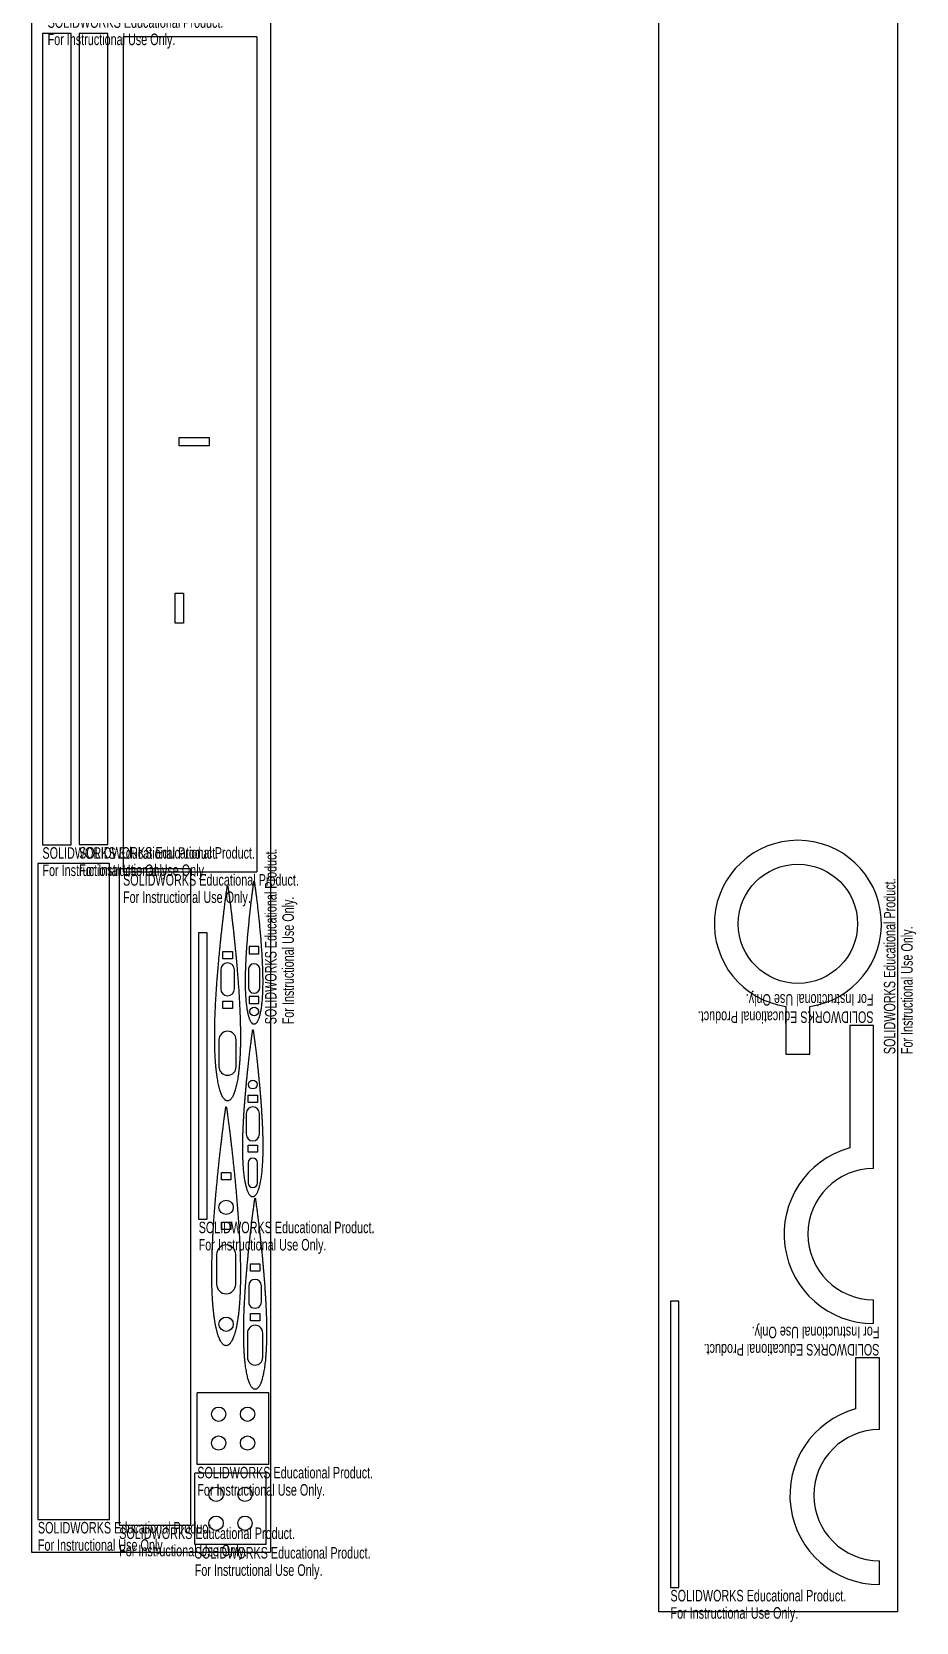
# Model space of a CAD drawing. Header units: millimetres. Extents: x -1702 to 479, y -1262 to 17.
# Drawn here: x -1702 to -1332, y -1130 to -463 of the extents above; entities that cross this region are included whole.
import ezdxf

# ---------------------------------------------------------------- set-up
doc = ezdxf.new("R2010")
doc.units = ezdxf.units.MM
doc.styles.add('SLDTEXTSTYLE0', font='TXT', dxfattribs={"width": 0.7})

# ---------------------------------------------------------------- blocks, each defined once
blk = doc.blocks.new('Back-Support')
at = {"color": 7, "linetype": 'Continuous', "lineweight": 25}
for p, q in [((-34.64, 5), (-54.64, 5)), ((-54.64, 5), (-54.64, -5)), ((-54.64, -5), (-34.64, -5))]:
    blk.add_line(p, q, dxfattribs=at)
blk.add_circle((0, 0), 25, dxfattribs=at)
blk.add_arc((0, 0), 35, 188.21321, 171.78679, dxfattribs=at)
at = {"color": 7, "linetype": 'Continuous', "char_height": 4.8336, "attachment_point": 1, "style": 'SLDTEXTSTYLE0'}
for s, insert in [('SOLIDWORKS Educational Product.', (-54.64, -36.02)), ('For Instructional Use Only.', (-54.64, -43.27))]:
    blk.add_mtext(s, dxfattribs=dict(at, insert=insert))
blk = doc.blocks.new('Fixed-Mechanism-Arm')
at = {"color": 7, "linetype": 'Continuous', "lineweight": 25}
for p, q in [((-5, 85), (-5, 75)), ((-5, 20), (-5, -10)), ((5, -10), (5, 11.36)), ((-5, -10), (5, -10))]:
    blk.add_line(p, q, dxfattribs=at)
for radius, start in [(37.5, 285.46601), (27.5, 270)]:
    blk.add_arc((-5, 47.5), radius, start, 90, dxfattribs=at)
at = {"color": 7, "linetype": 'Continuous', "char_height": 4.8336, "attachment_point": 1, "style": 'SLDTEXTSTYLE0'}
for s, insert in [('SOLIDWORKS Educational Product.', (-5, -11.02)), ('For Instructional Use Only.', (-5, -18.27))]:
    blk.add_mtext(s, dxfattribs=dict(at, insert=insert))
blk = doc.blocks.new('Fuselage-Panel-Left')
at = {"color": 7, "linetype": 'Continuous', "lineweight": 25}
for p, q in [((28, 175), (-28, 175)), ((-28, 175), (-28, -175)), ((28, 175), (28, -175)), ((-4.46, 7), (8.04, 7)), ((-4.46, 3.5), (-4.46, 7)), ((8.04, 7), (8.04, 3.5)), ((8.04, 3.5), (-4.46, 3.5)), ((-6.19, -70.81), (-6.19, -58.31)), ((-6.19, -58.31), (-2.69, -58.31)), ((-2.69, -58.31), (-2.69, -70.81)), ((-2.69, -70.81), (-6.19, -70.81)), ((-28, -175), (28, -175))]:
    blk.add_line(p, q, dxfattribs=at)
at = {"color": 7, "linetype": 'Continuous', "char_height": 4.8336, "attachment_point": 1, "style": 'SLDTEXTSTYLE0'}
for s, insert in [('SOLIDWORKS Educational Product.', (-28, -176.02)), ('For Instructional Use Only.', (-28, -183.27))]:
    blk.add_mtext(s, dxfattribs=dict(at, insert=insert))
blk = doc.blocks.new('Movable-Mechanism-Arm')
at = {"color": 7, "linetype": 'Continuous', "lineweight": 25}
for p, q in [((-5, 100), (-5, 90)), ((-5, 35), (-5, -25)), ((5, -25), (5, 26.36)), ((-5, -25), (5, -25))]:
    blk.add_line(p, q, dxfattribs=at)
for radius, start in [(37.5, 285.46601), (27.5, 270)]:
    blk.add_arc((-5, 62.5), radius, start, 90, dxfattribs=at)
at = {"color": 7, "linetype": 'Continuous', "char_height": 4.8336, "attachment_point": 1, "style": 'SLDTEXTSTYLE0'}
for s, insert in [('SOLIDWORKS Educational Product.', (-5, -26.02)), ('For Instructional Use Only.', (-5, -33.27))]:
    blk.add_mtext(s, dxfattribs=dict(at, insert=insert))
blk = doc.blocks.new('Nose-Bulkhead')
at = {"color": 7, "linetype": 'Continuous', "lineweight": 25}
for p, q in [((15, 15), (-15, 15)), ((-15, -15), (-15, 15)), ((15, -15), (15, 15)), ((15, -15), (-15, -15))]:
    blk.add_line(p, q, dxfattribs=at)
for centre in [(-6.05, 6.05), (6.05, 6.05), (-6.05, -6.05), (6.05, -6.05)]:
    blk.add_circle(centre, 3, dxfattribs=at)
at = {"color": 7, "linetype": 'Continuous', "char_height": 4.8336, "attachment_point": 1, "style": 'SLDTEXTSTYLE0'}
for s, insert in [('SOLIDWORKS Educational Product.', (-15, -16.02)), ('For Instructional Use Only.', (-15, -23.27))]:
    blk.add_mtext(s, dxfattribs=dict(at, insert=insert))
blk = doc.blocks.new('Tail-Panel')
at = {"color": 7, "linetype": 'Continuous', "lineweight": 25}
for p, q in [((15, 137.5), (-15, 137.5)), ((-15, 137.5), (-15, -137.5)), ((15, -137.5), (15, 137.5)), ((-15, -137.5), (15, -137.5))]:
    blk.add_line(p, q, dxfattribs=at)
at = {"color": 7, "linetype": 'Continuous', "char_height": 4.8336, "attachment_point": 1, "style": 'SLDTEXTSTYLE0'}
for s, insert in [('SOLIDWORKS Educational Product.', (-15, -138.52)), ('For Instructional Use Only.', (-15, -145.77))]:
    blk.add_mtext(s, dxfattribs=dict(at, insert=insert))
blk = doc.blocks.new('VT (Entity_0)')
at = {"color": 7, "linetype": 'Continuous', "lineweight": 25}
for p, q in [((38.25, 4), (25.75, 4)), ((48.72, 2), (51.72, 2)), ((48.72, -2), (48.72, 2)), ((51.72, 2), (51.72, -2)), ((69.58, 2), (72.58, 2)), ((69.58, -2), (69.58, 2)), ((72.58, 2), (72.58, -2)), ((25.75, -4), (38.25, -4)), ((51.72, -2), (48.72, -2)), ((72.58, -2), (69.58, -2))]:
    blk.add_line(p, q, dxfattribs=at)
for centre in [(9, 0), (58, 0)]:
    blk.add_circle(centre, 3, dxfattribs=at)
for centre, start, end in [((25.75, 0), 90, 270), ((38.25, 0), 270, 90)]:
    blk.add_arc(centre, 4, start, end, dxfattribs=at)
blk.add_open_spline([(0, 0), (0, -0.14), (0.04, -0.44), (0.23, -0.87), (0.53, -1.28), (0.94, -1.67), (1.47, -2.06), (2.11, -2.43), (2.86, -2.79), (3.72, -3.13), (4.68, -3.47), (5.76, -3.78), (6.93, -4.08), (8.21, -4.36), (9.58, -4.62), (11.04, -4.86), (12.6, -5.07), (14.25, -5.27), (15.97, -5.44), (17.78, -5.6), (19.66, -5.72), (21.62, -5.83), (23.64, -5.91), (25.72, -5.96), (27.86, -6), (30.05, -6.01), (32.28, -5.99), (34.56, -5.96), (36.88, -5.91), (39.22, -5.83), (41.59, -5.74), (43.98, -5.63), (46.38, -5.51), (48.79, -5.37), (51.21, -5.22), (53.62, -5.05), (56.02, -4.88), (58.41, -4.69), (60.78, -4.5), (63.13, -4.3), (65.44, -4.09), (67.72, -3.88), (69.95, -3.67), (72.14, -3.45), (74.28, -3.24), (76.36, -3.02), (78.38, -2.8), (80.33, -2.59), (82.22, -2.38), (84.02, -2.17), (85.75, -1.96), (87.4, -1.77), (88.95, -1.58), (90.42, -1.4), (91.79, -1.22), (93.07, -1.06), (94.24, -0.91), (95.31, -0.77), (96.27, -0.64), (97.13, -0.52), (97.88, -0.42), (98.51, -0.33), (99.03, -0.26), (99.44, -0.2), (99.73, -0.17), (99.9, -0.13), (100.07, -0.14), (100.07, 0.14), (99.9, 0.13), (99.73, 0.17), (99.44, 0.2), (99.03, 0.26), (98.51, 0.33), (97.88, 0.42), (97.13, 0.52), (96.27, 0.64), (95.31, 0.77), (94.24, 0.91), (93.07, 1.06), (91.79, 1.22), (90.42, 1.4), (88.95, 1.58), (87.4, 1.77), (85.75, 1.96), (84.02, 2.17), (82.22, 2.38), (80.33, 2.59), (78.38, 2.8), (76.36, 3.02), (74.28, 3.24), (72.14, 3.45), (69.95, 3.67), (67.72, 3.88), (65.44, 4.09), (63.13, 4.3), (60.78, 4.5), (58.41, 4.69), (56.02, 4.88), (53.62, 5.05), (51.21, 5.22), (48.79, 5.37), (46.38, 5.51), (43.98, 5.63), (41.59, 5.74), (39.22, 5.83), (36.88, 5.91), (34.56, 5.96), (32.28, 5.99), (30.05, 6.01), (27.86, 6), (25.72, 5.96), (23.64, 5.91), (21.62, 5.83), (19.66, 5.72), (17.78, 5.6), (15.97, 5.44), (14.25, 5.27), (12.6, 5.07), (11.04, 4.86), (9.58, 4.62), (8.21, 4.36), (6.93, 4.08), (5.76, 3.78), (4.68, 3.47), (3.72, 3.13), (2.86, 2.79), (2.11, 2.43), (1.47, 2.06), (0.94, 1.67), (0.53, 1.28), (0.23, 0.87), (0.04, 0.44), (0, 0.14), (0, 0)], degree=3, knots=[0, 0, 0, 0, 0.002106, 0.004321, 0.006773, 0.009557, 0.012734, 0.016343, 0.020406, 0.024934, 0.029933, 0.035402, 0.041337, 0.047732, 0.054575, 0.061857, 0.069565, 0.077682, 0.086195, 0.095084, 0.104333, 0.113922, 0.123829, 0.134035, 0.144516, 0.155249, 0.16621, 0.177376, 0.18872, 0.200217, 0.21184, 0.223563, 0.235359, 0.2472, 0.259058, 0.270907, 0.282718, 0.294465, 0.306118, 0.317651, 0.329037, 0.340249, 0.35126, 0.362045, 0.372579, 0.382836, 0.392793, 0.402425, 0.411711, 0.420628, 0.429156, 0.437273, 0.444962, 0.452203, 0.458979, 0.465275, 0.471075, 0.476366, 0.481134, 0.485369, 0.48906, 0.492198, 0.494776, 0.496788, 0.498228, 0.499094, 0.499383, 0.500617, 0.500906, 0.501772, 0.503212, 0.505224, 0.507802, 0.51094, 0.514631, 0.518866, 0.523634, 0.528925, 0.534725, 0.541021, 0.547797, 0.555038, 0.562727, 0.570844, 0.579372, 0.588289, 0.597575, 0.607207, 0.617164, 0.627421, 0.637955, 0.64874, 0.659751, 0.670963, 0.682349, 0.693882, 0.705535, 0.717282, 0.729093, 0.740942, 0.7528, 0.764641, 0.776437, 0.78816, 0.799783, 0.81128, 0.822624, 0.83379, 0.844751, 0.855484, 0.865965, 0.876171, 0.886078, 0.895667, 0.904916, 0.913805, 0.922318, 0.930435, 0.938143, 0.945425, 0.952268, 0.958663, 0.964598, 0.970067, 0.975066, 0.979594, 0.983657, 0.987266, 0.990443, 0.993227, 0.995679, 0.997894, 1, 1, 1, 1], dxfattribs=at)
blk = doc.blocks.new('VT (Entity_1)')
at = {"color": 7, "linetype": 'Continuous', "lineweight": 25}
for p, q in [((35.56, 3.6), (24.31, 3.6)), ((48.72, 2), (51.72, 2)), ((48.72, -2), (48.72, 2)), ((51.72, 2), (51.72, -2)), ((64.98, 2.84), (56.91, 2.84)), ((69.58, 2), (72.58, 2)), ((69.58, -2), (69.58, 2)), ((72.58, 2), (72.58, -2)), ((24.31, -3.6), (35.56, -3.6)), ((51.72, -2), (48.72, -2)), ((56.91, -2.84), (64.98, -2.84)), ((72.58, -2), (69.58, -2))]:
    blk.add_line(p, q, dxfattribs=at)
for centre, radius, start, end in [((24.31, 0), 3.6, 90, 270), ((35.56, 0), 3.6, 270, 90), ((56.91, 0), 2.84, 90, 270), ((64.98, 0), 2.84, 270, 90)]:
    blk.add_arc(centre, radius, start, end, dxfattribs=at)
blk.add_open_spline([(10.01, 0), (10.01, -0.13), (10.04, -0.39), (10.21, -0.78), (10.48, -1.15), (10.85, -1.51), (11.33, -1.85), (11.9, -2.19), (12.58, -2.51), (13.35, -2.82), (14.22, -3.12), (15.19, -3.4), (16.24, -3.67), (17.39, -3.92), (18.63, -4.15), (19.95, -4.37), (21.35, -4.57), (22.83, -4.74), (24.38, -4.9), (26.01, -5.04), (27.7, -5.15), (29.46, -5.24), (31.28, -5.32), (33.15, -5.37), (35.08, -5.4), (37.05, -5.4), (39.06, -5.39), (41.11, -5.36), (43.19, -5.32), (45.3, -5.25), (47.44, -5.17), (49.59, -5.07), (51.75, -4.96), (53.92, -4.83), (56.09, -4.7), (58.26, -4.55), (60.43, -4.39), (62.58, -4.22), (64.71, -4.05), (66.82, -3.87), (68.9, -3.68), (70.95, -3.5), (72.96, -3.3), (74.93, -3.11), (76.86, -2.91), (78.73, -2.72), (80.55, -2.52), (82.31, -2.33), (84, -2.14), (85.63, -1.95), (87.18, -1.77), (88.66, -1.59), (90.06, -1.42), (91.38, -1.26), (92.62, -1.1), (93.76, -0.95), (94.82, -0.82), (95.78, -0.69), (96.65, -0.57), (97.42, -0.47), (98.09, -0.38), (98.66, -0.3), (99.13, -0.24), (99.5, -0.18), (99.76, -0.15), (99.91, -0.12), (100.07, -0.12), (100.07, 0.12), (99.91, 0.12), (99.76, 0.15), (99.5, 0.18), (99.13, 0.24), (98.66, 0.3), (98.09, 0.38), (97.42, 0.47), (96.65, 0.57), (95.78, 0.69), (94.82, 0.82), (93.76, 0.95), (92.62, 1.1), (91.38, 1.26), (90.06, 1.42), (88.66, 1.59), (87.18, 1.77), (85.63, 1.95), (84, 2.14), (82.31, 2.33), (80.55, 2.52), (78.73, 2.72), (76.86, 2.91), (74.93, 3.11), (72.96, 3.3), (70.95, 3.5), (68.9, 3.68), (66.82, 3.87), (64.71, 4.05), (62.58, 4.22), (60.43, 4.39), (58.26, 4.55), (56.09, 4.7), (53.92, 4.83), (51.75, 4.96), (49.59, 5.07), (47.44, 5.17), (45.3, 5.25), (43.19, 5.32), (41.11, 5.36), (39.06, 5.39), (37.05, 5.4), (35.08, 5.4), (33.15, 5.37), (31.28, 5.32), (29.46, 5.24), (27.7, 5.15), (26.01, 5.04), (24.38, 4.9), (22.83, 4.74), (21.35, 4.57), (19.95, 4.37), (18.63, 4.15), (17.39, 3.92), (16.24, 3.67), (15.19, 3.4), (14.22, 3.12), (13.35, 2.82), (12.58, 2.51), (11.9, 2.19), (11.33, 1.85), (10.85, 1.51), (10.48, 1.15), (10.21, 0.78), (10.04, 0.39), (10.01, 0.13), (10.01, 0)], degree=3, knots=[0, 0, 0, 0, 0.002106, 0.004321, 0.006773, 0.009557, 0.012734, 0.016343, 0.020406, 0.024934, 0.029933, 0.035402, 0.041337, 0.047732, 0.054575, 0.061857, 0.069565, 0.077682, 0.086195, 0.095084, 0.104333, 0.113922, 0.123829, 0.134035, 0.144516, 0.155249, 0.16621, 0.177376, 0.18872, 0.200217, 0.21184, 0.223563, 0.235359, 0.2472, 0.259058, 0.270907, 0.282718, 0.294465, 0.306118, 0.317651, 0.329037, 0.340249, 0.35126, 0.362045, 0.372579, 0.382836, 0.392793, 0.402425, 0.411711, 0.420628, 0.429156, 0.437273, 0.444962, 0.452203, 0.458979, 0.465275, 0.471075, 0.476366, 0.481134, 0.485369, 0.48906, 0.492198, 0.494776, 0.496788, 0.498228, 0.499094, 0.499383, 0.500617, 0.500906, 0.501772, 0.503212, 0.505224, 0.507802, 0.51094, 0.514631, 0.518866, 0.523634, 0.528925, 0.534725, 0.541021, 0.547797, 0.555038, 0.562727, 0.570844, 0.579372, 0.588289, 0.597575, 0.607207, 0.617164, 0.627421, 0.637955, 0.64874, 0.659751, 0.670963, 0.682349, 0.693882, 0.705535, 0.717282, 0.729093, 0.740942, 0.7528, 0.764641, 0.776437, 0.78816, 0.799783, 0.81128, 0.822624, 0.83379, 0.844751, 0.855484, 0.865965, 0.876171, 0.886078, 0.895667, 0.904916, 0.913805, 0.922318, 0.930435, 0.938143, 0.945425, 0.952268, 0.958663, 0.964598, 0.970067, 0.975066, 0.979594, 0.983657, 0.987266, 0.990443, 0.993227, 0.995679, 0.997894, 1, 1, 1, 1], dxfattribs=at)
blk = doc.blocks.new('VT (Entity_2)')
at = {"color": 7, "linetype": 'Continuous', "lineweight": 25}
for p, q in [((43.63, 3.2), (33.37, 3.2)), ((48.72, 2), (51.72, 2)), ((48.72, -2), (48.72, 2)), ((51.72, 2), (51.72, -2)), ((63.4, 2.66), (56.66, 2.66)), ((69.58, 2), (72.58, 2)), ((69.58, -2), (69.58, 2)), ((72.58, 2), (72.58, -2)), ((33.37, -3.2), (43.63, -3.2)), ((51.72, -2), (48.72, -2)), ((56.66, -2.66), (63.4, -2.66)), ((72.58, -2), (69.58, -2))]:
    blk.add_line(p, q, dxfattribs=at)
for centre, radius, start, end in [((33.37, 0), 3.2, 90, 270), ((43.63, 0), 3.2, 270, 90), ((56.66, 0), 2.66, 90.00043, 270.00043), ((63.4, 0), 2.66, 270.00043, 90.00043)]:
    blk.add_arc(centre, radius, start, end, dxfattribs=at)
blk.add_open_spline([(20.01, 0), (20.01, -0.12), (20.04, -0.35), (20.19, -0.69), (20.43, -1.02), (20.77, -1.34), (21.19, -1.65), (21.7, -1.94), (22.3, -2.23), (22.99, -2.51), (23.76, -2.77), (24.62, -3.02), (25.56, -3.26), (26.58, -3.48), (27.67, -3.69), (28.85, -3.88), (30.09, -4.06), (31.41, -4.22), (32.79, -4.36), (34.24, -4.48), (35.74, -4.58), (37.31, -4.66), (38.92, -4.72), (40.59, -4.77), (42.3, -4.8), (44.05, -4.8), (45.84, -4.79), (47.66, -4.77), (49.51, -4.73), (51.39, -4.67), (53.28, -4.59), (55.19, -4.51), (57.12, -4.41), (59.05, -4.3), (60.98, -4.17), (62.91, -4.04), (64.83, -3.9), (66.74, -3.75), (68.64, -3.6), (70.51, -3.44), (72.36, -3.28), (74.18, -3.11), (75.97, -2.94), (77.73, -2.76), (79.44, -2.59), (81.1, -2.41), (82.72, -2.24), (84.28, -2.07), (85.78, -1.9), (87.23, -1.73), (88.61, -1.57), (89.93, -1.41), (91.17, -1.26), (92.35, -1.12), (93.44, -0.98), (94.46, -0.85), (95.4, -0.73), (96.26, -0.61), (97.03, -0.51), (97.71, -0.42), (98.31, -0.34), (98.82, -0.27), (99.24, -0.21), (99.56, -0.16), (99.79, -0.14), (99.93, -0.11), (100.07, -0.11), (100.07, 0.11), (99.93, 0.11), (99.79, 0.13), (99.56, 0.16), (99.24, 0.21), (98.82, 0.27), (98.31, 0.34), (97.71, 0.42), (97.03, 0.51), (96.26, 0.61), (95.4, 0.73), (94.46, 0.85), (93.44, 0.98), (92.35, 1.12), (91.17, 1.26), (89.93, 1.41), (88.61, 1.57), (87.23, 1.73), (85.78, 1.9), (84.28, 2.07), (82.72, 2.24), (81.1, 2.41), (79.44, 2.59), (77.73, 2.76), (75.97, 2.94), (74.18, 3.11), (72.36, 3.28), (70.51, 3.44), (68.64, 3.6), (66.74, 3.75), (64.83, 3.9), (62.91, 4.04), (60.98, 4.17), (59.05, 4.3), (57.12, 4.41), (55.19, 4.51), (53.28, 4.59), (51.39, 4.67), (49.51, 4.73), (47.66, 4.77), (45.84, 4.79), (44.05, 4.8), (42.3, 4.8), (40.59, 4.77), (38.92, 4.72), (37.31, 4.66), (35.74, 4.58), (34.24, 4.48), (32.79, 4.36), (31.41, 4.22), (30.09, 4.06), (28.85, 3.88), (27.67, 3.69), (26.58, 3.48), (25.56, 3.26), (24.62, 3.02), (23.76, 2.77), (22.99, 2.51), (22.3, 2.23), (21.7, 1.94), (21.19, 1.65), (20.77, 1.34), (20.43, 1.02), (20.19, 0.69), (20.04, 0.35), (20.01, 0.12), (20.01, 0)], degree=3, knots=[0, 0, 0, 0, 0.002106, 0.004321, 0.006773, 0.009557, 0.012734, 0.016343, 0.020406, 0.024934, 0.029933, 0.035402, 0.041337, 0.047732, 0.054575, 0.061857, 0.069565, 0.077682, 0.086195, 0.095084, 0.104333, 0.113922, 0.123829, 0.134035, 0.144516, 0.155249, 0.16621, 0.177376, 0.18872, 0.200217, 0.21184, 0.223563, 0.235359, 0.2472, 0.259058, 0.270907, 0.282718, 0.294465, 0.306118, 0.317651, 0.329037, 0.340249, 0.35126, 0.362045, 0.372579, 0.382836, 0.392793, 0.402425, 0.411711, 0.420628, 0.429156, 0.437273, 0.444962, 0.452203, 0.458979, 0.465275, 0.471075, 0.476366, 0.481134, 0.485369, 0.48906, 0.492198, 0.494776, 0.496788, 0.498228, 0.499094, 0.499383, 0.500617, 0.500906, 0.501772, 0.503212, 0.505224, 0.507802, 0.51094, 0.514631, 0.518866, 0.523634, 0.528925, 0.534725, 0.541021, 0.547797, 0.555038, 0.562727, 0.570844, 0.579372, 0.588289, 0.597575, 0.607207, 0.617164, 0.627421, 0.637955, 0.64874, 0.659751, 0.670963, 0.682349, 0.693882, 0.705535, 0.717282, 0.729093, 0.740942, 0.7528, 0.764641, 0.776437, 0.78816, 0.799783, 0.81128, 0.822624, 0.83379, 0.844751, 0.855484, 0.865965, 0.876171, 0.886078, 0.895667, 0.904916, 0.913805, 0.922318, 0.930435, 0.938143, 0.945425, 0.952268, 0.958663, 0.964598, 0.970067, 0.975066, 0.979594, 0.983657, 0.987266, 0.990443, 0.993227, 0.995679, 0.997894, 1, 1, 1, 1], dxfattribs=at)
blk = doc.blocks.new('VT (Entity_3)')
at = {"color": 7, "linetype": 'Continuous', "lineweight": 25}
for p, q in [((44.33, 2), (35.85, 2)), ((48.72, 2), (51.72, 2)), ((48.72, -2), (48.72, 2)), ((51.72, 2), (51.72, -2)), ((64.95, 2.8), (56.27, 2.8)), ((69.58, 2), (72.58, 2)), ((69.58, -2), (69.58, 2)), ((72.58, 2), (72.58, -2)), ((35.85, -1.9), (44.33, -1.9)), ((51.72, -2), (48.72, -2)), ((56.27, -2.8), (64.95, -2.8)), ((72.58, -2), (69.58, -2))]:
    blk.add_line(p, q, dxfattribs=at)
blk.add_circle((77.06, 0.05), 1.82, dxfattribs=at)
for centre, radius, start, end in [((35.85, 0.05), 1.95, 90, 270), ((44.33, 0.05), 1.95, 270, 90), ((56.27, 0), 2.8, 90, 270), ((64.95, 0), 2.8, 270, 90)]:
    blk.add_arc(centre, radius, start, end, dxfattribs=at)
blk.add_open_spline([(30.02, 0.05), (30.02, -0.05), (30.04, -0.26), (30.17, -0.56), (30.38, -0.85), (30.68, -1.12), (31.04, -1.39), (31.49, -1.65), (32.02, -1.91), (32.62, -2.15), (33.29, -2.38), (34.04, -2.6), (34.86, -2.81), (35.76, -3.01), (36.72, -3.19), (37.74, -3.36), (38.83, -3.51), (39.98, -3.65), (41.19, -3.78), (42.46, -3.88), (43.78, -3.97), (45.14, -4.05), (46.56, -4.11), (48.01, -4.15), (49.51, -4.17), (51.04, -4.18), (52.61, -4.18), (54.2, -4.15), (55.82, -4.12), (57.46, -4.07), (59.12, -4.01), (60.8, -3.93), (62.48, -3.85), (64.17, -3.75), (65.86, -3.65), (67.55, -3.54), (69.23, -3.42), (70.9, -3.29), (72.56, -3.16), (74.2, -3.02), (75.82, -2.88), (77.41, -2.73), (78.98, -2.58), (80.51, -2.43), (82.01, -2.28), (83.47, -2.13), (84.88, -1.98), (86.25, -1.83), (87.57, -1.69), (88.83, -1.54), (90.04, -1.4), (91.19, -1.27), (92.28, -1.14), (93.31, -1.01), (94.27, -0.89), (95.16, -0.78), (95.98, -0.67), (96.73, -0.57), (97.41, -0.48), (98.01, -0.4), (98.53, -0.33), (98.97, -0.27), (99.34, -0.22), (99.62, -0.18), (99.83, -0.16), (99.95, -0.13), (100.07, -0.14), (100.07, 0.05), (99.95, 0.05), (99.83, 0.08), (99.62, 0.1), (99.34, 0.14), (98.97, 0.19), (98.53, 0.26), (98.01, 0.33), (97.41, 0.41), (96.73, 0.5), (95.98, 0.6), (95.16, 0.71), (94.27, 0.82), (93.31, 0.95), (92.29, 1.07), (91.2, 1.21), (90.04, 1.35), (88.84, 1.49), (87.57, 1.64), (86.25, 1.79), (84.89, 1.94), (83.47, 2.09), (82.02, 2.25), (80.52, 2.4), (78.99, 2.56), (77.42, 2.71), (75.83, 2.86), (74.21, 3), (72.57, 3.14), (70.91, 3.28), (69.24, 3.41), (67.55, 3.54), (65.87, 3.66), (64.18, 3.77), (62.49, 3.86), (60.81, 3.95), (59.13, 4.03), (57.48, 4.1), (55.83, 4.15), (54.21, 4.19), (52.62, 4.22), (51.05, 4.23), (49.52, 4.22), (48.03, 4.2), (46.57, 4.16), (45.15, 4.11), (43.79, 4.04), (42.47, 3.95), (41.2, 3.85), (39.99, 3.73), (38.84, 3.59), (37.75, 3.44), (36.72, 3.27), (35.76, 3.09), (34.87, 2.9), (34.05, 2.69), (33.3, 2.47), (32.62, 2.24), (32.02, 2), (31.5, 1.75), (31.05, 1.49), (30.68, 1.22), (30.39, 0.94), (30.18, 0.66), (30.05, 0.36), (30.02, 0.15), (30.02, 0.05)], degree=3, knots=[0, 0, 0, 0, 0.002106, 0.004321, 0.006773, 0.009557, 0.012734, 0.016343, 0.020406, 0.024934, 0.029933, 0.035402, 0.041337, 0.047732, 0.054575, 0.061857, 0.069565, 0.077682, 0.086195, 0.095084, 0.104333, 0.113922, 0.123829, 0.134035, 0.144516, 0.155249, 0.16621, 0.177376, 0.18872, 0.200217, 0.21184, 0.223563, 0.235359, 0.2472, 0.259058, 0.270907, 0.282718, 0.294465, 0.306118, 0.317651, 0.329037, 0.340249, 0.35126, 0.362045, 0.372579, 0.382836, 0.392793, 0.402425, 0.411711, 0.420628, 0.429156, 0.437273, 0.444962, 0.452203, 0.458979, 0.465275, 0.471075, 0.476366, 0.481134, 0.485369, 0.48906, 0.492198, 0.494776, 0.496788, 0.498228, 0.499094, 0.499383, 0.500617, 0.500906, 0.501772, 0.503212, 0.505224, 0.507802, 0.51094, 0.514631, 0.518866, 0.523634, 0.528925, 0.534725, 0.541021, 0.547797, 0.555038, 0.562727, 0.570844, 0.579372, 0.588289, 0.597575, 0.607207, 0.617164, 0.627421, 0.637955, 0.64874, 0.659751, 0.670963, 0.682349, 0.693882, 0.705535, 0.717282, 0.729093, 0.740942, 0.7528, 0.764641, 0.776437, 0.78816, 0.799783, 0.81128, 0.822624, 0.83379, 0.844751, 0.855484, 0.865965, 0.876171, 0.886078, 0.895667, 0.904916, 0.913805, 0.922318, 0.930435, 0.938143, 0.945425, 0.952268, 0.958663, 0.964598, 0.970067, 0.975066, 0.979594, 0.983657, 0.987266, 0.990443, 0.993227, 0.995679, 0.997894, 1, 1, 1, 1], dxfattribs=at)
blk = doc.blocks.new('VT (Entity_4)')
at = {"color": 7, "linetype": 'Continuous', "lineweight": 25}
for p, q in [((48.72, 2), (48.72, -2)), ((51.72, 2), (48.72, 2)), ((51.72, -2), (51.72, 2)), ((62.97, 2.4), (55.47, 2.4)), ((69.58, 2), (69.58, -2)), ((72.58, 2), (69.58, 2)), ((72.58, -2), (72.58, 2)), ((48.72, -2), (51.72, -2)), ((55.47, -2.4), (62.97, -2.4)), ((69.58, -2), (72.58, -2))]:
    blk.add_line(p, q, dxfattribs=at)
blk.add_circle((45.42, 0), 1.8, dxfattribs=at)
for centre, start, end in [((55.47, 0), 90, 270), ((62.97, 0), 270, 90)]:
    blk.add_arc(centre, 2.4, start, end, dxfattribs=at)
blk.add_open_spline([(40.02, 0), (40.02, -0.09), (40.05, -0.26), (40.16, -0.52), (40.34, -0.77), (40.59, -1), (40.9, -1.24), (41.29, -1.46), (41.74, -1.67), (42.25, -1.88), (42.83, -2.08), (43.48, -2.27), (44.18, -2.45), (44.94, -2.61), (45.77, -2.77), (46.65, -2.91), (47.58, -3.04), (48.57, -3.16), (49.61, -3.27), (50.69, -3.36), (51.82, -3.43), (52.99, -3.5), (54.2, -3.54), (55.45, -3.58), (56.74, -3.6), (58.05, -3.6), (59.39, -3.6), (60.76, -3.58), (62.15, -3.54), (63.55, -3.5), (64.98, -3.45), (66.41, -3.38), (67.85, -3.31), (69.3, -3.22), (70.75, -3.13), (72.19, -3.03), (73.64, -2.93), (75.07, -2.82), (76.49, -2.7), (77.9, -2.58), (79.29, -2.46), (80.65, -2.33), (81.99, -2.2), (83.31, -2.07), (84.59, -1.94), (85.84, -1.81), (87.05, -1.68), (88.22, -1.55), (89.35, -1.43), (90.44, -1.3), (91.47, -1.18), (92.46, -1.06), (93.39, -0.95), (94.27, -0.84), (95.1, -0.73), (95.86, -0.64), (96.56, -0.54), (97.21, -0.46), (97.79, -0.38), (98.3, -0.31), (98.75, -0.25), (99.13, -0.2), (99.44, -0.16), (99.68, -0.12), (99.86, -0.1), (99.96, -0.08), (100.07, -0.08), (100.07, 0.08), (99.96, 0.08), (99.86, 0.1), (99.68, 0.12), (99.44, 0.16), (99.13, 0.2), (98.75, 0.25), (98.3, 0.31), (97.79, 0.38), (97.21, 0.46), (96.56, 0.54), (95.86, 0.64), (95.1, 0.73), (94.27, 0.84), (93.39, 0.95), (92.46, 1.06), (91.47, 1.18), (90.44, 1.3), (89.35, 1.43), (88.22, 1.55), (87.05, 1.68), (85.84, 1.81), (84.59, 1.94), (83.31, 2.07), (81.99, 2.2), (80.65, 2.33), (79.29, 2.46), (77.9, 2.58), (76.49, 2.7), (75.07, 2.82), (73.64, 2.93), (72.19, 3.03), (70.75, 3.13), (69.3, 3.22), (67.85, 3.31), (66.41, 3.38), (64.98, 3.45), (63.55, 3.5), (62.15, 3.54), (60.76, 3.58), (59.39, 3.6), (58.05, 3.6), (56.74, 3.6), (55.45, 3.58), (54.2, 3.54), (52.99, 3.5), (51.82, 3.43), (50.69, 3.36), (49.61, 3.27), (48.57, 3.16), (47.58, 3.04), (46.65, 2.91), (45.77, 2.77), (44.94, 2.61), (44.18, 2.45), (43.48, 2.27), (42.83, 2.08), (42.25, 1.88), (41.74, 1.67), (41.29, 1.46), (40.9, 1.24), (40.59, 1), (40.34, 0.77), (40.16, 0.52), (40.05, 0.26), (40.02, 0.09), (40.02, 0)], degree=3, knots=[0, 0, 0, 0, 0.002106, 0.004321, 0.006773, 0.009557, 0.012734, 0.016343, 0.020406, 0.024934, 0.029933, 0.035402, 0.041337, 0.047732, 0.054575, 0.061857, 0.069565, 0.077682, 0.086195, 0.095084, 0.104333, 0.113922, 0.123829, 0.134035, 0.144516, 0.155249, 0.16621, 0.177376, 0.18872, 0.200217, 0.21184, 0.223563, 0.235359, 0.2472, 0.259058, 0.270907, 0.282718, 0.294465, 0.306118, 0.317651, 0.329037, 0.340249, 0.35126, 0.362045, 0.372579, 0.382836, 0.392793, 0.402425, 0.411711, 0.420628, 0.429156, 0.437273, 0.444962, 0.452203, 0.458979, 0.465275, 0.471075, 0.476366, 0.481134, 0.485369, 0.48906, 0.492198, 0.494776, 0.496788, 0.498228, 0.499094, 0.499383, 0.500617, 0.500906, 0.501772, 0.503212, 0.505224, 0.507802, 0.51094, 0.514631, 0.518866, 0.523634, 0.528925, 0.534725, 0.541021, 0.547797, 0.555038, 0.562727, 0.570844, 0.579372, 0.588289, 0.597575, 0.607207, 0.617164, 0.627421, 0.637955, 0.64874, 0.659751, 0.670963, 0.682349, 0.693882, 0.705535, 0.717282, 0.729093, 0.740942, 0.7528, 0.764641, 0.776437, 0.78816, 0.799783, 0.81128, 0.822624, 0.83379, 0.844751, 0.855484, 0.865965, 0.876171, 0.886078, 0.895667, 0.904916, 0.913805, 0.922318, 0.930435, 0.938143, 0.945425, 0.952268, 0.958663, 0.964598, 0.970067, 0.975066, 0.979594, 0.983657, 0.987266, 0.990443, 0.993227, 0.995679, 0.997894, 1, 1, 1, 1], dxfattribs=at)
at = {"color": 7, "linetype": 'Continuous', "char_height": 4.8336, "attachment_point": 1, "style": 'SLDTEXTSTYLE0'}
for s, insert in [('SOLIDWORKS Educational Product.', (40.02, -4.57)), ('For Instructional Use Only.', (40.02, -11.82))]:
    blk.add_mtext(s, dxfattribs=dict(at, insert=insert))
blk = doc.blocks.new('VT_Spur')
at = {"color": 7, "linetype": 'Continuous', "lineweight": 25}
for p, q in [((1.75, 60), (-1.75, 60)), ((-1.75, 60), (-1.75, -60)), ((1.75, -60), (1.75, 60)), ((-1.75, -60), (1.75, -60))]:
    blk.add_line(p, q, dxfattribs=at)
at = {"color": 7, "linetype": 'Continuous', "char_height": 4.8336, "attachment_point": 1, "style": 'SLDTEXTSTYLE0'}
for s, insert in [('SOLIDWORKS Educational Product.', (-1.75, -61.02)), ('For Instructional Use Only.', (-1.75, -68.27))]:
    blk.add_mtext(s, dxfattribs=dict(at, insert=insert))
blk = doc.blocks.new('Wing-Spar')
at = {"color": 7, "linetype": 'Continuous', "lineweight": 25}
for p, q in [((6, 170), (-6, 170)), ((-6, 170), (-6, -170)), ((6, -170), (6, 170)), ((-6, -170), (6, -170))]:
    blk.add_line(p, q, dxfattribs=at)
at = {"color": 7, "linetype": 'Continuous', "char_height": 4.8336, "attachment_point": 1, "style": 'SLDTEXTSTYLE0'}
for s, insert in [('SOLIDWORKS Educational Product.', (-6, -171.02)), ('For Instructional Use Only.', (-6, -178.27))]:
    blk.add_mtext(s, dxfattribs=dict(at, insert=insert))

msp = doc.modelspace()

# ---------------------------------------------------------------- linework, layer by layer
for points in [[(-1602.11, -100.36), (-1602.11, -1100.36), (-1702.11, -1100.36), (-1702.11, -100.36)], [(-1439.33, -125.14), (-1339.33, -125.14), (-1339.33, -1125.14), (-1439.33, -1125.14)]]:
    msp.add_lwpolyline(points, close=True)

# ---------------------------------------------------------------- block references
for name, p in [('Fuselage-Panel-Left', (-1667.49, -280.38)), ('Wing-Spar', (-1691.66, -633.67)), ('Wing-Spar', (-1676.27, -633.62)), ('Fuselage-Panel-Left', (-1635.88, -639.95)), ('Tail-Panel', (-1684.56, -948.99)), ('Tail-Panel', (-1650.5, -951.32)), ('VT_Spur', (-1630.44, -900.62)), ('VT_Spur', (-1432.73, -1054.97)), ('Nose-Bulkhead', (-1617.76, -1048.4)), ('Nose-Bulkhead', (-1618.84, -1082.01))]:
    msp.add_blockref(name, p)
for name, p, rotation in [('VT (Entity_4)', (-1608.96, -918.94), 90), ('Back-Support', (-1381.07, -836.8), 90), ('VT (Entity_1)', (-1620.08, -921), 90), ('Movable-Mechanism-Arm', (-1354.37, -904.36), 179.9999999999997), ('VT (Entity_3)', (-1609.49, -981.26), 90), ('VT (Entity_0)', (-1620.68, -1013.63), 90), ('VT (Entity_2)', (-1608.53, -1051.92), 90), ('Fixed-Mechanism-Arm', (-1351.92, -1028.77), 180)]:
    msp.add_blockref(name, p, dxfattribs=dict(rotation=rotation))

doc.saveas('drawing.dxf')
